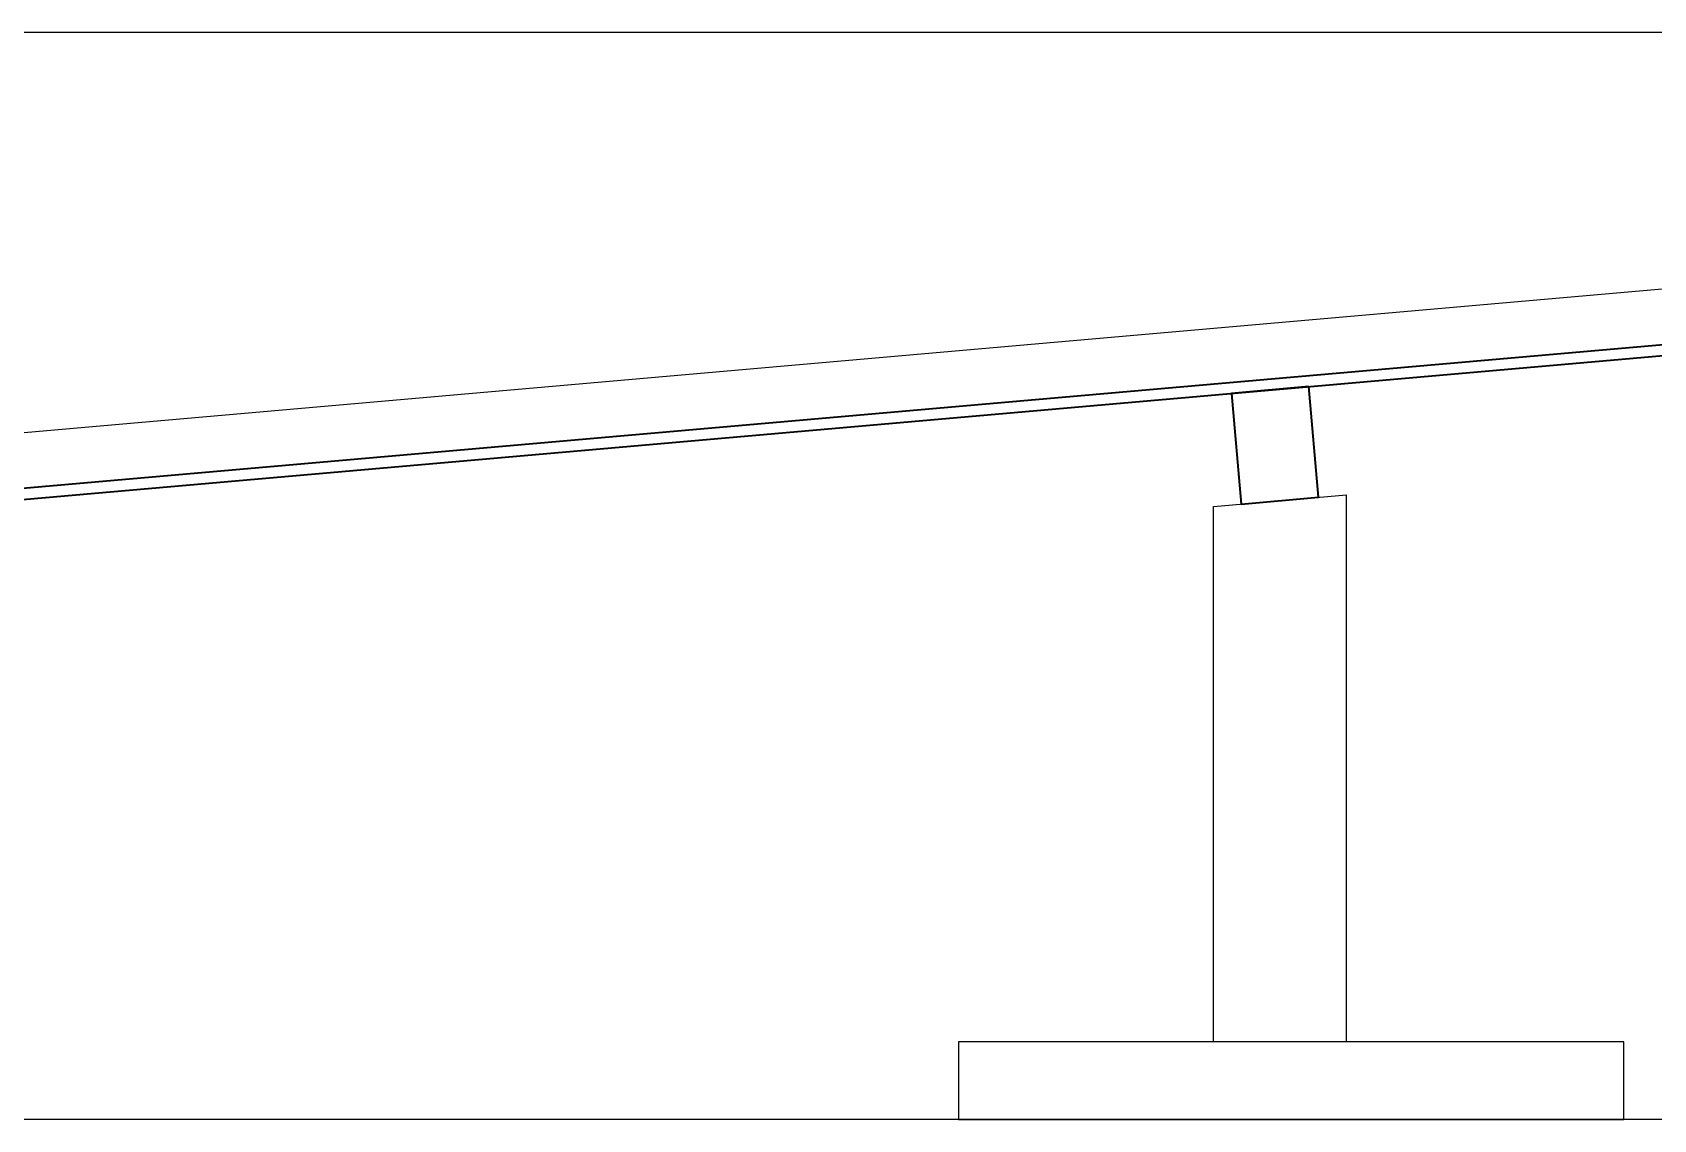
# Model space of a CAD drawing. Header units: metres. Extents: x 2494 to 3558, y 282 to 553.
# Drawn here: x 2864.872 to 2866.333, y 337.383 to 338.363 of the extents above; entities that cross this region are included whole.
import ezdxf

# ---------------------------------------------------------------- set-up
doc = ezdxf.new("R2010")
doc.units = ezdxf.units.M
doc.header["$LTSCALE"] = 7
doc.header["$MEASUREMENT"] = 0
doc.layers.add('ESQUADRIAS', color=3, linetype='Continuous', lineweight=35)
for name, color, linetype in [('PENA 0.15', 7, 'Continuous'), ('PENA 01', 1, 'Continuous'), ('PENA 06', 6, 'Continuous')]:
    doc.layers.add(name, color=color, linetype=linetype)

msp = doc.modelspace()

# ---------------------------------------------------------------- linework, layer by layer
at = {"layer": 'ESQUADRIAS'}
for p, q in [((2862.2957, 337.7266), (2867.3882, 338.1729)), ((2862.2966, 337.7166), (2867.3882, 338.1629))]:
    msp.add_line(p, q, dxfattribs=at)
msp.add_lwpolyline([(2866.0226, 338.0432), (2865.9529, 338.0371), (2865.9616, 337.9374), (2866.0314, 337.9436)], close=True, dxfattribs=at)
at = {"layer": 'PENA 0.15'}
msp.add_line((2867.3882, 338.3625), (2861.7382, 338.3625), dxfattribs=at)
at = {"layer": 'PENA 01', "ltscale": 1.5}
for p, q in [((2862.2913, 337.7764), (2867.3882, 338.2231)), ((2865.9365, 337.9352), (2866.0565, 337.9458)), ((2865.9365, 337.4525), (2865.9365, 337.9352)), ((2866.0565, 337.4525), (2866.0565, 337.9458))]:
    msp.add_line(p, q, dxfattribs=at)
msp.add_lwpolyline([(2866.3067, 337.4525), (2865.7067, 337.4525), (2865.7067, 337.3825), (2866.3067, 337.3825)], close=True, dxfattribs=at)
at = {"layer": 'PENA 06'}
msp.add_lwpolyline([(2867.3882, 337.3825), (2862.5882, 337.3825)], dxfattribs=at)

doc.saveas('drawing.dxf')
